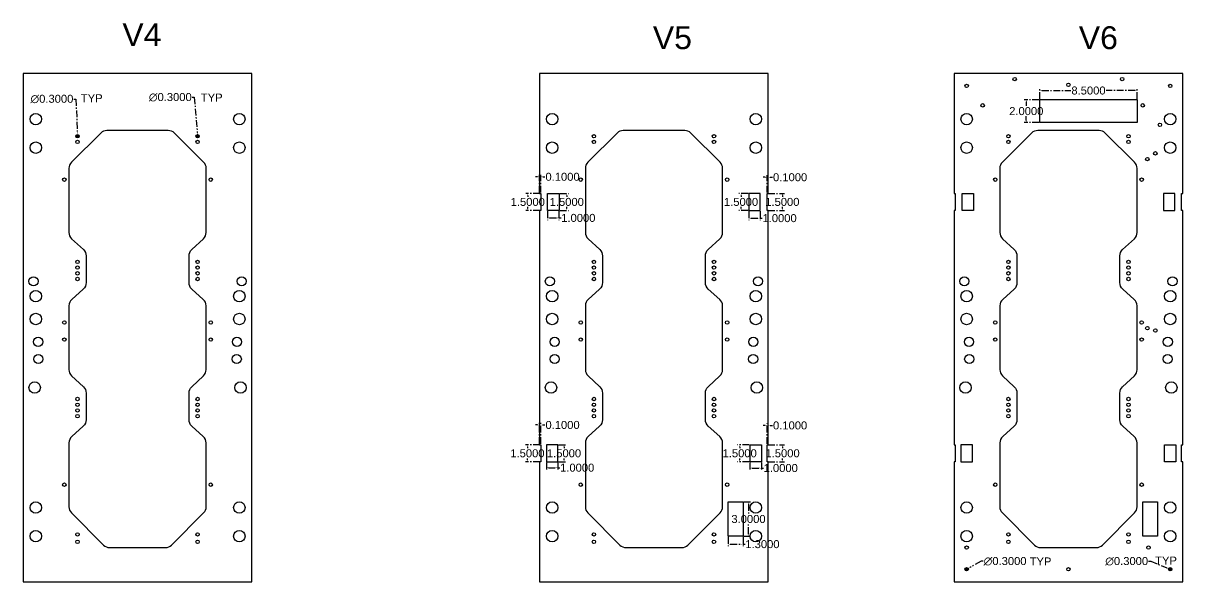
# Model space of a CAD drawing. Header units: millimetres. Extents: x 11 to 257, y 6 to 114.
# Drawn here: x 155.9 to 257.3, y 7.4 to 56.3 of the extents above; entities that cross this region are included whole.
import ezdxf

# ---------------------------------------------------------------- set-up
doc = ezdxf.new("R2010")
doc.units = ezdxf.units.MM
doc.header["$MEASUREMENT"] = 0
doc.linetypes.add('ACAD_ISO10W100', pattern=[18, 12, -3, 0, -3])
doc.layers.add('dim', color=90, linetype='ACAD_ISO10W100')
doc.layers.add('schita', color=50, linetype='Continuous')
doc.styles.get("Standard").update_dxf_attribs({"font": 'arial.ttf'})
doc.dimstyles.get("Standard").update_dxf_attribs({"dimtxt": 0.18, "dimasz": 0.18, "dimexe": 0.18, "dimexo": 0.0625, "dimgap": 0.09, "dimtad": 0, "dimtih": 1, "dimtoh": 1, "dimdec": 4, "dimzin": 0, "dimdsep": 46, "dimtxsty": 'Standard', "dimcen": 0.09, "dimadec": 0, "dimazin": 0, "dimtfac": 1, "dimtdec": 4, "dimtofl": 0, "dimtmove": 0, "dimatfit": 3, "dimfxl": 1, "dimtolj": 1, "dimtzin": 0, "dimarcsym": 0})

# ---------------------------------------------------------------- blocks, each defined once
blk = doc.blocks.new('*D23')
at = {"layer": 'Defpoints', "color": 0, "ltscale": 0.05, "transparency": 16777216}
for p in [(160.63, 46.52), (160.64, 46.22)]:
    blk.add_point(p, dxfattribs=at)
at = {"layer": 'dim', "color": 0, "lineweight": -2, "ltscale": 0.05, "transparency": 16777216}
for p, q in [((160.32, 49.63), (160.5, 49.63)), ((160.5, 49.63), (160.62, 46.7)), ((160.55, 46.37), (160.73, 46.37)), ((160.64, 46.28), (160.64, 46.46))]:
    blk.add_line(p, q, dxfattribs=at)
at = {"layer": 'dim', "color": 0, "ltscale": 0.05, "transparency": 16777216}
blk.add_solid([(160.65, 46.7), (160.59, 46.7), (160.63, 46.52)], dxfattribs=at)
at = {"layer": 'dim', "color": 0, "ltscale": 0.05, "transparency": 16777216, "insert": (158.4, 49.63), "char_height": 0.7, "attachment_point": 5}
blk.add_mtext('\\A1;∅0.3000', dxfattribs=at)
blk = doc.blocks.new('*D24')
at = {"layer": 'Defpoints', "color": 0, "ltscale": 0.05, "transparency": 16777216}
for p in [(171.13, 46.52), (171.15, 46.22)]:
    blk.add_point(p, dxfattribs=at)
at = {"layer": 'dim', "color": 0, "lineweight": -2, "ltscale": 0.05, "transparency": 16777216}
for p, q in [((170.67, 49.78), (170.85, 49.78)), ((170.85, 49.78), (171.11, 46.7)), ((171.05, 46.37), (171.23, 46.37)), ((171.14, 46.28), (171.14, 46.46))]:
    blk.add_line(p, q, dxfattribs=at)
at = {"layer": 'dim', "color": 0, "ltscale": 0.05, "transparency": 16777216}
blk.add_solid([(171.14, 46.71), (171.08, 46.7), (171.13, 46.52)], dxfattribs=at)
at = {"layer": 'dim', "color": 0, "ltscale": 0.05, "transparency": 16777216, "insert": (168.75, 49.78), "char_height": 0.7, "attachment_point": 5}
blk.add_mtext('\\A1;∅0.3000', dxfattribs=at)
blk = doc.blocks.new('*D25')
at = {"layer": 'Defpoints', "color": 0, "ltscale": 0.05, "transparency": 16777216}
for p in [(201.14, 42.82), (201.04, 41.37), (201.14, 41.37)]:
    blk.add_point(p, dxfattribs=at)
at = {"layer": 'dim', "color": 0, "lineweight": -2, "ltscale": 0.05, "transparency": 16777216}
for p, q in [((200.86, 42.82), (200.68, 42.82)), ((201.04, 41.44), (201.04, 43)), ((201.14, 41.44), (201.14, 43)), ((201.32, 42.82), (201.5, 42.82))]:
    blk.add_line(p, q, dxfattribs=at)
at = {"layer": 'dim', "color": 0, "ltscale": 0.05, "transparency": 16777216}
for points in [[(200.86, 42.85), (200.86, 42.79), (201.04, 42.82)], [(201.32, 42.85), (201.32, 42.79), (201.14, 42.82)]]:
    blk.add_solid(points, dxfattribs=at)
at = {"layer": 'dim', "color": 0, "ltscale": 0.05, "transparency": 16777216, "insert": (203.05, 42.82), "char_height": 0.7, "attachment_point": 5}
blk.add_mtext('\\A1;0.1000', dxfattribs=at)
blk = doc.blocks.new('*D26')
at = {"layer": 'Defpoints', "color": 0, "ltscale": 0.05, "transparency": 16777216}
for p in [(200.01, 41.37), (201.14, 41.37), (201.14, 39.87)]:
    blk.add_point(p, dxfattribs=at)
at = {"layer": 'dim', "color": 0, "lineweight": -2, "ltscale": 0.05, "transparency": 16777216}
for p, q in [((201.08, 41.37), (199.83, 41.37)), ((200.01, 41.19), (200.01, 41.07)), ((201.08, 39.87), (199.83, 39.87)), ((200.01, 40.05), (200.01, 40.18))]:
    blk.add_line(p, q, dxfattribs=at)
at = {"layer": 'dim', "color": 0, "ltscale": 0.05, "transparency": 16777216}
for points in [[(199.98, 41.19), (200.04, 41.19), (200.01, 41.37)], [(199.98, 40.05), (200.04, 40.05), (200.01, 39.87)]]:
    blk.add_solid(points, dxfattribs=at)
at = {"layer": 'dim', "color": 0, "ltscale": 0.05, "transparency": 16777216, "insert": (200.01, 40.62), "char_height": 0.7, "attachment_point": 5}
blk.add_mtext('\\A1;1.5000', dxfattribs=at)
blk = doc.blocks.new('*D27')
at = {"layer": 'Defpoints', "color": 0, "ltscale": 0.05, "transparency": 16777216}
for p in [(199.98, 19.37), (201.14, 19.37), (201.14, 17.87)]:
    blk.add_point(p, dxfattribs=at)
at = {"layer": 'dim', "color": 0, "lineweight": -2, "ltscale": 0.05, "transparency": 16777216}
for p, q in [((201.08, 19.37), (199.8, 19.37)), ((199.98, 19.19), (199.98, 19.07)), ((201.08, 17.87), (199.8, 17.87)), ((199.98, 18.05), (199.98, 18.18))]:
    blk.add_line(p, q, dxfattribs=at)
at = {"layer": 'dim', "color": 0, "ltscale": 0.05, "transparency": 16777216}
for points in [[(199.95, 19.19), (200.01, 19.19), (199.98, 19.37)], [(199.95, 18.05), (200.01, 18.05), (199.98, 17.87)]]:
    blk.add_solid(points, dxfattribs=at)
at = {"layer": 'dim', "color": 0, "ltscale": 0.05, "transparency": 16777216, "insert": (199.98, 18.62), "char_height": 0.7, "attachment_point": 5}
blk.add_mtext('\\A1;1.5000', dxfattribs=at)
blk = doc.blocks.new('*D28')
at = {"layer": 'Defpoints', "color": 0, "ltscale": 0.05, "transparency": 16777216}
for p in [(201.14, 21.1), (201.04, 19.37), (201.14, 19.37)]:
    blk.add_point(p, dxfattribs=at)
at = {"layer": 'dim', "color": 0, "lineweight": -2, "ltscale": 0.05, "transparency": 16777216}
for p, q in [((200.86, 21.1), (200.68, 21.1)), ((201.04, 19.44), (201.04, 21.28)), ((201.14, 19.44), (201.14, 21.28)), ((201.32, 21.1), (201.5, 21.1))]:
    blk.add_line(p, q, dxfattribs=at)
at = {"layer": 'dim', "color": 0, "ltscale": 0.05, "transparency": 16777216}
for points in [[(200.86, 21.13), (200.86, 21.07), (201.04, 21.1)], [(201.32, 21.13), (201.32, 21.07), (201.14, 21.1)]]:
    blk.add_solid(points, dxfattribs=at)
at = {"layer": 'dim', "color": 0, "ltscale": 0.05, "transparency": 16777216, "insert": (203.05, 21.1), "char_height": 0.7, "attachment_point": 5}
blk.add_mtext('\\A1;0.1000', dxfattribs=at)
blk = doc.blocks.new('*D29')
at = {"layer": 'Defpoints', "color": 0, "ltscale": 0.05, "transparency": 16777216}
for p in [(221.04, 42.78), (220.94, 41.37), (221.04, 41.37)]:
    blk.add_point(p, dxfattribs=at)
at = {"layer": 'dim', "color": 0, "lineweight": -2, "ltscale": 0.05, "transparency": 16777216}
for p, q in [((220.76, 42.78), (220.58, 42.78)), ((220.94, 41.44), (220.94, 42.96)), ((221.04, 41.44), (221.04, 42.96)), ((221.22, 42.78), (221.4, 42.78))]:
    blk.add_line(p, q, dxfattribs=at)
at = {"layer": 'dim', "color": 0, "ltscale": 0.05, "transparency": 16777216}
for points in [[(220.76, 42.81), (220.76, 42.75), (220.94, 42.78)], [(221.22, 42.81), (221.22, 42.75), (221.04, 42.78)]]:
    blk.add_solid(points, dxfattribs=at)
at = {"layer": 'dim', "color": 0, "ltscale": 0.05, "transparency": 16777216, "insert": (222.95, 42.78), "char_height": 0.7, "attachment_point": 5}
blk.add_mtext('\\A1;0.1000', dxfattribs=at)
blk = doc.blocks.new('*D30')
at = {"layer": 'Defpoints', "color": 0, "ltscale": 0.05, "transparency": 16777216}
for p in [(220.94, 41.37), (220.94, 39.87), (222.27, 39.87)]:
    blk.add_point(p, dxfattribs=at)
at = {"layer": 'dim', "color": 0, "lineweight": -2, "ltscale": 0.05, "transparency": 16777216}
for p, q in [((221.01, 41.37), (222.45, 41.37)), ((222.27, 41.19), (222.27, 41.07)), ((221.01, 39.87), (222.45, 39.87)), ((222.27, 40.05), (222.27, 40.18))]:
    blk.add_line(p, q, dxfattribs=at)
at = {"layer": 'dim', "color": 0, "ltscale": 0.05, "transparency": 16777216}
for points in [[(222.24, 41.19), (222.3, 41.19), (222.27, 41.37)], [(222.24, 40.05), (222.3, 40.05), (222.27, 39.87)]]:
    blk.add_solid(points, dxfattribs=at)
at = {"layer": 'dim', "color": 0, "ltscale": 0.05, "transparency": 16777216, "insert": (222.27, 40.62), "char_height": 0.7, "attachment_point": 5}
blk.add_mtext('\\A1;1.5000', dxfattribs=at)
blk = doc.blocks.new('*D31')
at = {"layer": 'Defpoints', "color": 0, "ltscale": 0.05, "transparency": 16777216}
for p in [(220.94, 19.37), (220.94, 17.87), (222.29, 17.87)]:
    blk.add_point(p, dxfattribs=at)
at = {"layer": 'dim', "color": 0, "lineweight": -2, "ltscale": 0.05, "transparency": 16777216}
for p, q in [((221.01, 19.37), (222.47, 19.37)), ((222.29, 19.19), (222.29, 19.07)), ((221.01, 17.87), (222.47, 17.87)), ((222.29, 18.05), (222.29, 18.18))]:
    blk.add_line(p, q, dxfattribs=at)
at = {"layer": 'dim', "color": 0, "ltscale": 0.05, "transparency": 16777216}
for points in [[(222.26, 19.19), (222.32, 19.19), (222.29, 19.37)], [(222.26, 18.05), (222.32, 18.05), (222.29, 17.87)]]:
    blk.add_solid(points, dxfattribs=at)
at = {"layer": 'dim', "color": 0, "ltscale": 0.05, "transparency": 16777216, "insert": (222.29, 18.62), "char_height": 0.7, "attachment_point": 5}
blk.add_mtext('\\A1;1.5000', dxfattribs=at)
blk = doc.blocks.new('*D32')
at = {"layer": 'Defpoints', "color": 0, "ltscale": 0.05, "transparency": 16777216}
for p in [(221.04, 21.06), (220.94, 19.37), (221.04, 19.37)]:
    blk.add_point(p, dxfattribs=at)
at = {"layer": 'dim', "color": 0, "lineweight": -2, "ltscale": 0.05, "transparency": 16777216}
for p, q in [((220.76, 21.06), (220.58, 21.06)), ((220.94, 19.44), (220.94, 21.24)), ((221.04, 19.44), (221.04, 21.24)), ((221.22, 21.06), (221.4, 21.06))]:
    blk.add_line(p, q, dxfattribs=at)
at = {"layer": 'dim', "color": 0, "ltscale": 0.05, "transparency": 16777216}
for points in [[(220.76, 21.09), (220.76, 21.03), (220.94, 21.06)], [(221.22, 21.09), (221.22, 21.03), (221.04, 21.06)]]:
    blk.add_solid(points, dxfattribs=at)
at = {"layer": 'dim', "color": 0, "ltscale": 0.05, "transparency": 16777216, "insert": (222.95, 21.06), "char_height": 0.7, "attachment_point": 5}
blk.add_mtext('\\A1;0.1000', dxfattribs=at)
blk = doc.blocks.new('*D33')
at = {"layer": 'Defpoints', "color": 0, "ltscale": 0.05, "transparency": 16777216}
for p in [(219.44, 17.87), (220.44, 17.87), (220.44, 17.33)]:
    blk.add_point(p, dxfattribs=at)
at = {"layer": 'dim', "color": 0, "lineweight": -2, "ltscale": 0.05, "transparency": 16777216}
for p, q in [((219.44, 17.81), (219.44, 17.15)), ((219.62, 17.33), (220.26, 17.33)), ((220.44, 17.81), (220.44, 17.15)), ((220.44, 17.33), (220.62, 17.33))]:
    blk.add_line(p, q, dxfattribs=at)
at = {"layer": 'dim', "color": 0, "ltscale": 0.05, "transparency": 16777216}
for points in [[(219.62, 17.36), (219.62, 17.3), (219.44, 17.33)], [(220.26, 17.36), (220.26, 17.3), (220.44, 17.33)]]:
    blk.add_solid(points, dxfattribs=at)
at = {"layer": 'dim', "color": 0, "ltscale": 0.05, "transparency": 16777216, "insert": (222.13, 17.33), "char_height": 0.7, "attachment_point": 5}
blk.add_mtext('\\A1;1.0000', dxfattribs=at)
blk = doc.blocks.new('*D34')
at = {"layer": 'Defpoints', "color": 0, "ltscale": 0.05, "transparency": 16777216}
for p in [(218.54, 19.37), (219.44, 19.37), (219.44, 17.87)]:
    blk.add_point(p, dxfattribs=at)
at = {"layer": 'dim', "color": 0, "lineweight": -2, "ltscale": 0.05, "transparency": 16777216}
for p, q in [((219.38, 19.37), (218.36, 19.37)), ((218.54, 19.19), (218.54, 19.07)), ((219.38, 17.87), (218.36, 17.87)), ((218.54, 18.05), (218.54, 18.18))]:
    blk.add_line(p, q, dxfattribs=at)
at = {"layer": 'dim', "color": 0, "ltscale": 0.05, "transparency": 16777216}
for points in [[(218.51, 19.19), (218.57, 19.19), (218.54, 19.37)], [(218.51, 18.05), (218.57, 18.05), (218.54, 17.87)]]:
    blk.add_solid(points, dxfattribs=at)
at = {"layer": 'dim', "color": 0, "ltscale": 0.05, "transparency": 16777216, "insert": (218.54, 18.62), "char_height": 0.7, "attachment_point": 5}
blk.add_mtext('\\A1;1.5000', dxfattribs=at)
blk = doc.blocks.new('*D35')
at = {"layer": 'Defpoints', "color": 0, "ltscale": 0.05, "transparency": 16777216}
for p in [(217.54, 11.37), (218.84, 11.37), (218.84, 10.67)]:
    blk.add_point(p, dxfattribs=at)
at = {"layer": 'dim', "color": 0, "lineweight": -2, "ltscale": 0.05, "transparency": 16777216}
for p, q in [((217.54, 11.31), (217.54, 10.49)), ((218.84, 11.31), (218.84, 10.49)), ((217.72, 10.67), (218.66, 10.67)), ((218.84, 10.67), (219.02, 10.67))]:
    blk.add_line(p, q, dxfattribs=at)
at = {"layer": 'dim', "color": 0, "ltscale": 0.05, "transparency": 16777216}
for points in [[(217.72, 10.7), (217.72, 10.64), (217.54, 10.67)], [(218.66, 10.7), (218.66, 10.64), (218.84, 10.67)]]:
    blk.add_solid(points, dxfattribs=at)
at = {"layer": 'dim', "color": 0, "ltscale": 0.05, "transparency": 16777216, "insert": (220.53, 10.67), "char_height": 0.7, "attachment_point": 5}
blk.add_mtext('\\A1;1.3000', dxfattribs=at)
blk = doc.blocks.new('*D36')
at = {"layer": 'Defpoints', "color": 0, "ltscale": 0.05, "transparency": 16777216}
for p in [(218.84, 14.37), (218.84, 11.37), (219.31, 11.37)]:
    blk.add_point(p, dxfattribs=at)
at = {"layer": 'dim', "color": 0, "lineweight": -2, "ltscale": 0.05, "transparency": 16777216}
for p, q in [((218.91, 14.37), (219.49, 14.37)), ((219.31, 14.19), (219.31, 13.32)), ((219.31, 11.55), (219.31, 12.43)), ((218.91, 11.37), (219.49, 11.37))]:
    blk.add_line(p, q, dxfattribs=at)
at = {"layer": 'dim', "color": 0, "ltscale": 0.05, "transparency": 16777216}
for points in [[(219.28, 14.19), (219.34, 14.19), (219.31, 14.37)], [(219.28, 11.55), (219.34, 11.55), (219.31, 11.37)]]:
    blk.add_solid(points, dxfattribs=at)
at = {"layer": 'dim', "color": 0, "ltscale": 0.05, "transparency": 16777216, "insert": (219.31, 12.87), "char_height": 0.7, "attachment_point": 5}
blk.add_mtext('\\A1;3.0000', dxfattribs=at)
blk = doc.blocks.new('*D37')
at = {"layer": 'Defpoints', "color": 0, "ltscale": 0.05, "transparency": 16777216}
for p in [(201.64, 17.87), (202.64, 17.87), (202.64, 17.36)]:
    blk.add_point(p, dxfattribs=at)
at = {"layer": 'dim', "color": 0, "lineweight": -2, "ltscale": 0.05, "transparency": 16777216}
for p, q in [((201.64, 17.81), (201.64, 17.18)), ((201.82, 17.36), (202.46, 17.36)), ((202.64, 17.81), (202.64, 17.18)), ((202.64, 17.36), (202.82, 17.36))]:
    blk.add_line(p, q, dxfattribs=at)
at = {"layer": 'dim', "color": 0, "ltscale": 0.05, "transparency": 16777216}
for points in [[(201.82, 17.39), (201.82, 17.33), (201.64, 17.36)], [(202.46, 17.39), (202.46, 17.33), (202.64, 17.36)]]:
    blk.add_solid(points, dxfattribs=at)
at = {"layer": 'dim', "color": 0, "ltscale": 0.05, "transparency": 16777216, "insert": (204.33, 17.36), "char_height": 0.7, "attachment_point": 5}
blk.add_mtext('\\A1;1.0000', dxfattribs=at)
blk = doc.blocks.new('*D38')
at = {"layer": 'Defpoints', "color": 0, "ltscale": 0.05, "transparency": 16777216}
for p in [(202.64, 19.37), (203.18, 19.37), (202.64, 17.87)]:
    blk.add_point(p, dxfattribs=at)
at = {"layer": 'dim', "color": 0, "lineweight": -2, "ltscale": 0.05, "transparency": 16777216}
for p, q in [((202.71, 19.37), (203.36, 19.37)), ((203.18, 19.19), (203.18, 19.07)), ((202.71, 17.87), (203.36, 17.87)), ((203.18, 18.05), (203.18, 18.18))]:
    blk.add_line(p, q, dxfattribs=at)
at = {"layer": 'dim', "color": 0, "ltscale": 0.05, "transparency": 16777216}
for points in [[(203.15, 19.19), (203.21, 19.19), (203.18, 19.37)], [(203.15, 18.05), (203.21, 18.05), (203.18, 17.87)]]:
    blk.add_solid(points, dxfattribs=at)
at = {"layer": 'dim', "color": 0, "ltscale": 0.05, "transparency": 16777216, "insert": (203.18, 18.62), "char_height": 0.7, "attachment_point": 5}
blk.add_mtext('\\A1;1.5000', dxfattribs=at)
blk = doc.blocks.new('*D39')
at = {"layer": 'Defpoints', "color": 0, "ltscale": 0.05, "transparency": 16777216}
for p in [(201.74, 39.87), (202.74, 39.87), (202.74, 39.22)]:
    blk.add_point(p, dxfattribs=at)
at = {"layer": 'dim', "color": 0, "lineweight": -2, "ltscale": 0.05, "transparency": 16777216}
for p, q in [((201.74, 39.81), (201.74, 39.04)), ((202.74, 39.81), (202.74, 39.04)), ((201.92, 39.22), (202.56, 39.22)), ((202.74, 39.22), (202.92, 39.22))]:
    blk.add_line(p, q, dxfattribs=at)
at = {"layer": 'dim', "color": 0, "ltscale": 0.05, "transparency": 16777216}
for points in [[(201.92, 39.25), (201.92, 39.19), (201.74, 39.22)], [(202.56, 39.25), (202.56, 39.19), (202.74, 39.22)]]:
    blk.add_solid(points, dxfattribs=at)
at = {"layer": 'dim', "color": 0, "ltscale": 0.05, "transparency": 16777216, "insert": (204.43, 39.22), "char_height": 0.7, "attachment_point": 5}
blk.add_mtext('\\A1;1.0000', dxfattribs=at)
blk = doc.blocks.new('*D40')
at = {"layer": 'Defpoints', "color": 0, "ltscale": 0.05, "transparency": 16777216}
for p in [(202.74, 41.37), (202.74, 39.87), (203.42, 39.87)]:
    blk.add_point(p, dxfattribs=at)
at = {"layer": 'dim', "color": 0, "lineweight": -2, "ltscale": 0.05, "transparency": 16777216}
for p, q in [((202.81, 41.37), (203.6, 41.37)), ((203.42, 41.19), (203.42, 41.07)), ((202.81, 39.87), (203.6, 39.87)), ((203.42, 40.05), (203.42, 40.18))]:
    blk.add_line(p, q, dxfattribs=at)
at = {"layer": 'dim', "color": 0, "ltscale": 0.05, "transparency": 16777216}
for points in [[(203.39, 41.19), (203.45, 41.19), (203.42, 41.37)], [(203.39, 40.05), (203.45, 40.05), (203.42, 39.87)]]:
    blk.add_solid(points, dxfattribs=at)
at = {"layer": 'dim', "color": 0, "ltscale": 0.05, "transparency": 16777216, "insert": (203.42, 40.62), "char_height": 0.7, "attachment_point": 5}
blk.add_mtext('\\A1;1.5000', dxfattribs=at)
blk = doc.blocks.new('*D41')
at = {"layer": 'Defpoints', "color": 0, "ltscale": 0.05, "transparency": 16777216}
for p in [(219.34, 41.37), (218.66, 39.87), (219.34, 39.87)]:
    blk.add_point(p, dxfattribs=at)
at = {"layer": 'dim', "color": 0, "lineweight": -2, "ltscale": 0.05, "transparency": 16777216}
for p, q in [((219.28, 41.37), (218.48, 41.37)), ((218.66, 41.19), (218.66, 41.07)), ((219.28, 39.87), (218.48, 39.87)), ((218.66, 40.05), (218.66, 40.18))]:
    blk.add_line(p, q, dxfattribs=at)
at = {"layer": 'dim', "color": 0, "ltscale": 0.05, "transparency": 16777216}
for points in [[(218.63, 41.19), (218.69, 41.19), (218.66, 41.37)], [(218.63, 40.05), (218.69, 40.05), (218.66, 39.87)]]:
    blk.add_solid(points, dxfattribs=at)
at = {"layer": 'dim', "color": 0, "ltscale": 0.05, "transparency": 16777216, "insert": (218.66, 40.62), "char_height": 0.7, "attachment_point": 5}
blk.add_mtext('\\A1;1.5000', dxfattribs=at)
blk = doc.blocks.new('*D42')
at = {"layer": 'Defpoints', "color": 0, "ltscale": 0.05, "transparency": 16777216}
for p in [(219.34, 39.87), (220.34, 39.87), (220.34, 39.2)]:
    blk.add_point(p, dxfattribs=at)
at = {"layer": 'dim', "color": 0, "lineweight": -2, "ltscale": 0.05, "transparency": 16777216}
for p, q in [((219.34, 39.81), (219.34, 39.02)), ((220.34, 39.81), (220.34, 39.02)), ((219.52, 39.2), (220.16, 39.2)), ((220.34, 39.2), (220.52, 39.2))]:
    blk.add_line(p, q, dxfattribs=at)
at = {"layer": 'dim', "color": 0, "ltscale": 0.05, "transparency": 16777216}
for points in [[(219.52, 39.23), (219.52, 39.17), (219.34, 39.2)], [(220.16, 39.23), (220.16, 39.17), (220.34, 39.2)]]:
    blk.add_solid(points, dxfattribs=at)
at = {"layer": 'dim', "color": 0, "ltscale": 0.05, "transparency": 16777216, "insert": (222.03, 39.2), "char_height": 0.7, "attachment_point": 5}
blk.add_mtext('\\A1;1.0000', dxfattribs=at)
blk = doc.blocks.new('*D77')
at = {"layer": 'Defpoints', "color": 0, "ltscale": 0.05, "transparency": 16777216}
for p in [(238.26, 8.4), (238.52, 8.55)]:
    blk.add_point(p, dxfattribs=at)
at = {"layer": 'dim', "color": 0, "lineweight": -2, "ltscale": 0.05, "transparency": 16777216}
for p, q in [((239.65, 9.17), (238.68, 8.63)), ((239.83, 9.17), (239.65, 9.17)), ((238.3, 8.47), (238.48, 8.47)), ((238.39, 8.38), (238.39, 8.56))]:
    blk.add_line(p, q, dxfattribs=at)
at = {"layer": 'dim', "color": 0, "ltscale": 0.05, "transparency": 16777216}
blk.add_solid([(238.66, 8.66), (238.69, 8.61), (238.52, 8.55)], dxfattribs=at)
at = {"layer": 'dim', "color": 0, "ltscale": 0.05, "transparency": 16777216, "insert": (241.75, 9.17), "char_height": 0.7, "attachment_point": 5}
blk.add_mtext('\\A1;∅0.3000', dxfattribs=at)
blk = doc.blocks.new('*D78')
at = {"layer": 'Defpoints', "color": 0, "ltscale": 0.05, "transparency": 16777216}
for p in [(256.05, 8.53), (256.33, 8.42)]:
    blk.add_point(p, dxfattribs=at)
at = {"layer": 'dim', "color": 0, "lineweight": -2, "ltscale": 0.05, "transparency": 16777216}
for p, q in [((254.3, 9.17), (254.48, 9.17)), ((254.48, 9.17), (255.88, 8.6)), ((256.1, 8.47), (256.28, 8.47)), ((256.19, 8.38), (256.19, 8.56))]:
    blk.add_line(p, q, dxfattribs=at)
at = {"layer": 'dim', "color": 0, "ltscale": 0.05, "transparency": 16777216}
blk.add_solid([(255.89, 8.63), (255.87, 8.57), (256.05, 8.53)], dxfattribs=at)
at = {"layer": 'dim', "color": 0, "ltscale": 0.05, "transparency": 16777216, "insert": (252.38, 9.17), "char_height": 0.7, "attachment_point": 5}
blk.add_mtext('\\A1;∅0.3000', dxfattribs=at)
blk = doc.blocks.new('*D79')
at = {"layer": 'Defpoints', "color": 0, "ltscale": 0.05, "transparency": 16777216}
for p in [(244.79, 49.57), (243.6, 47.57), (244.79, 47.57)]:
    blk.add_point(p, dxfattribs=at)
at = {"layer": 'dim', "color": 0, "lineweight": -2, "ltscale": 0.05, "transparency": 16777216}
for p, q in [((244.73, 49.57), (243.42, 49.57)), ((243.6, 49.39), (243.6, 49.02)), ((243.6, 47.75), (243.6, 48.13)), ((244.73, 47.57), (243.42, 47.57))]:
    blk.add_line(p, q, dxfattribs=at)
at = {"layer": 'dim', "color": 0, "ltscale": 0.05, "transparency": 16777216}
for points in [[(243.57, 49.39), (243.63, 49.39), (243.6, 49.57)], [(243.57, 47.75), (243.63, 47.75), (243.6, 47.57)]]:
    blk.add_solid(points, dxfattribs=at)
at = {"layer": 'dim', "color": 0, "ltscale": 0.05, "transparency": 16777216, "insert": (243.6, 48.57), "char_height": 0.7, "attachment_point": 5}
blk.add_mtext('\\A1;2.0000', dxfattribs=at)
blk = doc.blocks.new('*D76')
at = {"layer": 'Defpoints', "color": 0, "ltscale": 0.05, "transparency": 16777216}
for p in [(253.29, 50.37), (244.79, 49.57), (253.29, 49.57)]:
    blk.add_point(p, dxfattribs=at)
at = {"layer": 'dim', "color": 0, "lineweight": -2, "ltscale": 0.05, "transparency": 16777216}
for p, q in [((244.79, 49.64), (244.79, 50.55)), ((244.97, 50.37), (247.5, 50.37)), ((253.11, 50.37), (250.58, 50.37)), ((253.29, 49.64), (253.29, 50.55))]:
    blk.add_line(p, q, dxfattribs=at)
at = {"layer": 'dim', "color": 0, "ltscale": 0.05, "transparency": 16777216}
for points in [[(244.97, 50.4), (244.97, 50.34), (244.79, 50.37)], [(253.11, 50.4), (253.11, 50.34), (253.29, 50.37)]]:
    blk.add_solid(points, dxfattribs=at)
at = {"layer": 'dim', "color": 0, "ltscale": 0.05, "transparency": 16777216, "insert": (249.04, 50.37), "char_height": 0.7, "attachment_point": 5}
blk.add_mtext('\\A1;8.5000', dxfattribs=at)

msp = doc.modelspace()

# ---------------------------------------------------------------- linework, layer by layer
at = {"layer": 'schita', "ltscale": 0.05}
for points in [[(155.88836, 39.87403), (155.88836, 19.37403), (155.88836, 17.87403), (155.88836, 7.37403), (175.88836, 7.37403), (175.88836, 17.87403), (175.88836, 19.37403), (175.88836, 39.87403), (175.88836, 41.37403), (175.88836, 51.87403), (155.88836, 51.87403), (155.88836, 41.37403)], [(201.04368, 51.87403), (201.04368, 41.37403), (201.14368, 41.37403), (201.14368, 39.87403), (201.04368, 39.87403), (201.04368, 19.37403), (201.14368, 19.37403), (201.14368, 17.87403), (201.04368, 17.87403), (201.04368, 7.37403), (221.04368, 7.37403), (221.04368, 17.87403), (220.94368, 17.87403), (220.94368, 19.37403), (221.04368, 19.37403), (221.04368, 39.87403), (220.94368, 39.87403), (220.94368, 41.37403), (221.04368, 41.37403), (221.04368, 51.87403)], [(237.28809, 51.87403), (237.28809, 41.37403), (237.38809, 41.37403), (237.38809, 39.87403), (237.28809, 39.87403), (237.28809, 19.37403), (237.38809, 19.37403), (237.38809, 17.87403), (237.28809, 17.87403), (237.28809, 7.37403), (257.28809, 7.37403), (257.28809, 17.87403), (257.18809, 17.87403), (257.18809, 19.37403), (257.28809, 19.37403), (257.28809, 39.87403), (257.18809, 39.87403), (257.18809, 41.37403), (257.28809, 41.37403), (257.28809, 51.87403)], [(244.78809, 47.57403), (244.78809, 49.57403), (253.28809, 49.57403), (253.28809, 47.57403)], [(201.74368, 41.37403), (202.74368, 41.37403), (202.74368, 39.87403), (201.74368, 39.87403)], [(220.34368, 41.37403), (219.34368, 41.37403), (219.34368, 39.87403), (220.34368, 39.87403)], [(237.98809, 41.37403), (238.98809, 41.37403), (238.98809, 39.87403), (237.98809, 39.87403)], [(256.58809, 41.37403), (255.58809, 41.37403), (255.58809, 39.87403), (256.58809, 39.87403)], [(202.64368, 17.87403), (202.64368, 19.37403), (201.64368, 19.37403), (201.64368, 17.87403)], [(219.44368, 17.87403), (219.44368, 19.37403), (220.44368, 19.37403), (220.44368, 17.87403)], [(238.88809, 17.87403), (238.88809, 19.37403), (237.88809, 19.37403), (237.88809, 17.87403)], [(255.68809, 17.87403), (255.68809, 19.37403), (256.68809, 19.37403), (256.68809, 17.87403)], [(217.54368, 14.37403), (218.84368, 14.37403), (218.84368, 11.37403), (217.54368, 11.37403)], [(253.78809, 14.37403), (255.08809, 14.37403), (255.08809, 11.37403), (253.78809, 11.37403)]]:
    msp.add_lwpolyline(points, close=True, dxfattribs=at)
for points in [[(165.88836, 10.37403), (168.3277, 10.37403, 0.198912367), (168.85803, 10.5937), (171.66869, 13.40436, 0.198912367), (171.88836, 13.93469), (171.88836, 19.54001, 0.212614879), (171.64008, 20.09748), (170.63664, 21.00058, -0.212614879), (170.38836, 21.55805), (170.38836, 23.89812, -0.207886199), (170.62662, 24.44641), (171.6501, 25.40165, 0.207886199), (171.88836, 25.94995), (171.88836, 31.54001, 0.212614879), (171.64008, 32.09748), (170.63664, 33.00058, -0.212614879), (170.38836, 33.55805), (170.38836, 35.89812, -0.207886199), (170.62662, 36.44641), (171.6501, 37.40165, 0.207886199), (171.88836, 37.94995), (171.88836, 43.56337, 0.198912367), (171.66869, 44.0937), (169.10803, 46.65436, 0.198912367), (168.5777, 46.87403), (165.88836, 46.87403), (163.19902, 46.87403, 0.198912367), (162.66869, 46.65436), (160.10803, 44.0937, 0.198912367), (159.88836, 43.56337), (159.88836, 37.94995, 0.207886199), (160.12662, 37.40165), (161.1501, 36.44641, -0.207886199), (161.38836, 35.89812), (161.38836, 33.55805, -0.212614879), (161.14008, 33.00058), (160.13664, 32.09748, 0.212614879), (159.88836, 31.54001), (159.88836, 25.94995, 0.207886199), (160.12662, 25.40165), (161.1501, 24.44641, -0.207886199), (161.38836, 23.89812), (161.38836, 21.55805, -0.212614879), (161.14008, 21.00058), (160.13664, 20.09748, 0.212614879), (159.88836, 19.54001), (159.88836, 13.93469, 0.198912367), (160.10803, 13.40436), (162.91869, 10.5937, 0.198912367), (163.44902, 10.37403)], [(211.04368, 10.37403), (213.48302, 10.37403, 0.198912367), (214.01335, 10.5937), (216.82401, 13.40436, 0.198912367), (217.04368, 13.93469), (217.04368, 19.54001, 0.212614879), (216.79541, 20.09748), (215.79196, 21.00058, -0.212614879), (215.54368, 21.55805), (215.54368, 23.89812, -0.207886199), (215.78195, 24.44641), (216.80542, 25.40165, 0.207886199), (217.04368, 25.94995), (217.04368, 31.54001, 0.212614879), (216.79541, 32.09748), (215.79196, 33.00058, -0.212614879), (215.54368, 33.55805), (215.54368, 35.89812, -0.207886199), (215.78195, 36.44641), (216.80542, 37.40165, 0.207886199), (217.04368, 37.94995), (217.04368, 43.56337, 0.198912367), (216.82401, 44.0937), (214.26335, 46.65436, 0.198912367), (213.73302, 46.87403), (211.04368, 46.87403), (208.35434, 46.87403, 0.198912367), (207.82401, 46.65436), (205.26335, 44.0937, 0.198912367), (205.04368, 43.56337), (205.04368, 37.94995, 0.207886199), (205.28195, 37.40165), (206.30542, 36.44641, -0.207886199), (206.54368, 35.89812), (206.54368, 33.55805, -0.212614879), (206.29541, 33.00058), (205.29196, 32.09748, 0.212614879), (205.04368, 31.54001), (205.04368, 25.94995, 0.207886199), (205.28195, 25.40165), (206.30542, 24.44641, -0.207886199), (206.54368, 23.89812), (206.54368, 21.55805, -0.212614879), (206.29541, 21.00058), (205.29196, 20.09748, 0.212614879), (205.04368, 19.54001), (205.04368, 13.93469, 0.198912367), (205.26335, 13.40436), (208.07401, 10.5937, 0.198912367), (208.60434, 10.37403)], [(247.28809, 10.37403), (249.72743, 10.37403, 0.198912367), (250.25776, 10.5937), (253.06842, 13.40436, 0.198912367), (253.28809, 13.93469), (253.28809, 19.54001, 0.212614879), (253.03982, 20.09748), (252.03637, 21.00058, -0.212614879), (251.78809, 21.55805), (251.78809, 23.89812, -0.207886199), (252.02635, 24.44641), (253.04983, 25.40165, 0.207886199), (253.28809, 25.94995), (253.28809, 31.54001, 0.212614879), (253.03982, 32.09748), (252.03637, 33.00058, -0.212614879), (251.78809, 33.55805), (251.78809, 35.89812, -0.207886199), (252.02635, 36.44641), (253.04983, 37.40165, 0.207886199), (253.28809, 37.94995), (253.28809, 43.56337, 0.198912367), (253.06842, 44.0937), (250.50776, 46.65436, 0.198912367), (249.97743, 46.87403), (247.28809, 46.87403), (244.59875, 46.87403, 0.198912367), (244.06842, 46.65436), (241.50776, 44.0937, 0.198912367), (241.28809, 43.56337), (241.28809, 37.94995, 0.207886199), (241.52635, 37.40165), (242.54983, 36.44641, -0.207886199), (242.78809, 35.89812), (242.78809, 33.55805, -0.212614879), (242.53982, 33.00058), (241.53637, 32.09748, 0.212614879), (241.28809, 31.54001), (241.28809, 25.94995, 0.207886199), (241.52635, 25.40165), (242.54983, 24.44641, -0.207886199), (242.78809, 23.89812), (242.78809, 21.55805, -0.212614879), (242.53982, 21.00058), (241.53637, 20.09748, 0.212614879), (241.28809, 19.54001), (241.28809, 13.93469, 0.198912367), (241.50776, 13.40436), (244.31842, 10.5937, 0.198912367), (244.84875, 10.37403)]]:
    msp.add_lwpolyline(points, format="xyb", close=True, dxfattribs=at)
for centre, radius in [((238.38809, 50.77403), 0.15), ((242.58809, 51.37403), 0.15), ((247.28809, 50.87403), 0.15), ((251.98809, 51.37403), 0.15), ((256.18809, 50.77403), 0.15), ((239.78809, 49.07403), 0.15), ((253.78809, 49.07403), 0.15), ((156.98836, 47.87403), 0.5), ((174.78836, 47.87403), 0.5), ((202.14368, 47.87403), 0.5), ((219.94368, 47.87403), 0.5), ((238.38809, 47.87403), 0.5), ((256.18809, 47.87403), 0.5), ((255.28809, 47.37403), 0.15), ((156.98836, 45.37403), 0.5), ((160.63836, 46.37403), 0.15), ((160.63836, 45.87403), 0.15), ((171.13836, 46.37403), 0.15), ((171.13836, 45.87403), 0.15), ((174.78836, 45.37403), 0.5), ((202.14368, 45.37403), 0.5), ((205.79368, 46.37403), 0.15), ((205.79368, 45.87403), 0.15), ((216.29368, 46.37403), 0.15), ((216.29368, 45.87403), 0.15), ((219.94368, 45.37403), 0.5), ((238.38809, 45.37403), 0.5), ((242.03809, 46.37403), 0.15), ((242.03809, 45.87403), 0.15), ((252.53809, 46.37403), 0.15), ((252.53809, 45.87403), 0.15), ((256.18809, 45.37403), 0.5), ((254.88809, 44.87403), 0.15), ((254.18809, 44.37403), 0.15), ((159.48836, 42.57403), 0.15), ((172.28836, 42.57403), 0.15), ((204.64368, 42.57403), 0.15), ((217.44368, 42.57403), 0.15), ((240.88809, 42.57403), 0.15), ((253.68809, 42.57403), 0.15), ((160.63836, 35.37403), 0.15), ((171.13836, 35.37403), 0.15), ((205.79368, 35.37403), 0.15), ((216.29368, 35.37403), 0.15), ((242.03809, 35.37403), 0.15), ((252.53809, 35.37403), 0.15), ((160.63836, 34.87403), 0.15), ((160.63836, 34.37403), 0.15), ((171.13836, 34.87403), 0.15), ((171.13836, 34.37403), 0.15), ((205.79368, 34.87403), 0.15), ((205.79368, 34.37403), 0.15), ((216.29368, 34.87403), 0.15), ((216.29368, 34.37403), 0.15), ((242.03809, 34.87403), 0.15), ((242.03809, 34.37403), 0.15), ((252.53809, 34.87403), 0.15), ((252.53809, 34.37403), 0.15), ((156.78836, 33.67403), 0.4), ((160.63836, 33.87403), 0.15), ((171.13836, 33.87403), 0.15), ((174.98836, 33.67403), 0.4), ((201.94368, 33.67403), 0.4), ((205.79368, 33.87403), 0.15), ((216.29368, 33.87403), 0.15), ((220.14368, 33.67403), 0.4), ((238.18809, 33.67403), 0.4), ((242.03809, 33.87403), 0.15), ((252.53809, 33.87403), 0.15), ((256.38809, 33.67403), 0.4), ((156.98836, 32.37403), 0.5), ((174.78836, 32.37403), 0.5), ((202.14368, 32.37403), 0.5), ((219.94368, 32.37403), 0.5), ((238.38809, 32.37403), 0.5), ((256.18809, 32.37403), 0.5), ((156.98836, 30.37403), 0.5), ((174.78836, 30.37403), 0.5), ((202.14368, 30.37403), 0.5), ((219.94368, 30.37403), 0.5), ((238.38809, 30.37403), 0.5), ((256.18809, 30.37403), 0.5), ((159.48836, 30.07403), 0.15), ((172.28836, 30.07403), 0.15), ((204.64368, 30.07403), 0.15), ((217.44368, 30.07403), 0.15), ((240.88809, 30.07403), 0.15), ((253.68809, 30.07403), 0.15), ((254.18809, 29.57403), 0.15), ((254.88809, 29.37403), 0.15), ((157.19959, 28.37498), 0.4), ((159.48836, 28.57403), 0.15), ((172.28836, 28.57403), 0.15), ((174.57713, 28.37498), 0.4), ((202.35491, 28.37498), 0.4), ((204.64368, 28.57403), 0.15), ((217.44368, 28.57403), 0.15), ((219.73246, 28.37498), 0.4), ((238.59932, 28.37498), 0.4), ((240.88809, 28.57403), 0.15), ((253.68809, 28.57403), 0.15), ((255.97687, 28.37498), 0.4), ((157.21307, 26.87504), 0.4), ((174.56365, 26.87504), 0.4), ((202.36839, 26.87504), 0.4), ((219.71897, 26.87504), 0.4), ((238.6128, 26.87504), 0.4), ((255.96338, 26.87504), 0.4), ((156.88836, 24.37403), 0.5), ((174.88836, 24.37403), 0.5), ((202.04368, 24.37403), 0.5), ((220.04368, 24.37403), 0.5), ((238.28809, 24.37403), 0.5), ((256.28809, 24.37403), 0.5), ((160.63836, 23.37403), 0.15), ((171.13836, 23.37403), 0.15), ((205.79368, 23.37403), 0.15), ((216.29368, 23.37403), 0.15), ((242.03809, 23.37403), 0.15), ((252.53809, 23.37403), 0.15), ((160.63836, 22.87403), 0.15), ((160.63836, 22.37403), 0.15), ((171.13836, 22.87403), 0.15), ((171.13836, 22.37403), 0.15), ((205.79368, 22.87403), 0.15), ((205.79368, 22.37403), 0.15), ((216.29368, 22.87403), 0.15), ((216.29368, 22.37403), 0.15), ((242.03809, 22.87403), 0.15), ((242.03809, 22.37403), 0.15), ((252.53809, 22.87403), 0.15), ((252.53809, 22.37403), 0.15), ((160.63836, 21.87403), 0.15), ((171.13836, 21.87403), 0.15), ((205.79368, 21.87403), 0.15), ((216.29368, 21.87403), 0.15), ((242.03809, 21.87403), 0.15), ((252.53809, 21.87403), 0.15), ((159.48836, 15.87403), 0.15), ((172.28836, 15.87403), 0.15), ((204.64368, 15.87403), 0.15), ((217.44368, 15.87403), 0.15), ((240.88809, 15.87403), 0.15), ((253.68809, 15.87403), 0.15), ((156.98836, 13.87403), 0.5), ((174.78836, 13.87403), 0.5), ((202.14368, 13.87403), 0.5), ((219.94368, 13.87403), 0.5), ((238.38809, 13.87403), 0.5), ((256.18809, 13.87403), 0.5), ((156.98836, 11.37403), 0.5), ((160.63836, 11.52403), 0.15), ((171.13836, 11.52403), 0.15), ((174.78836, 11.37403), 0.5), ((202.14368, 11.37403), 0.5), ((205.79368, 11.52403), 0.15), ((216.29368, 11.52403), 0.15), ((219.94368, 11.37403), 0.5), ((238.38809, 11.37403), 0.5), ((242.03809, 11.52403), 0.15), ((252.53809, 11.52403), 0.15), ((256.18809, 11.37403), 0.5), ((160.63836, 10.87403), 0.15), ((171.13836, 10.87403), 0.15), ((205.79368, 10.87403), 0.15), ((216.29368, 10.87403), 0.15), ((238.38809, 10.37403), 0.15), ((242.03809, 10.87403), 0.15), ((252.53809, 10.87403), 0.15), ((254.28809, 10.37403), 0.15), ((238.38809, 8.47403), 0.15), ((256.18809, 8.47403), 0.15)]:
    msp.add_circle(centre, radius, dxfattribs=at)
at = {"layer": 'schita', "ltscale": 0.005}
msp.add_circle((247.28809, 8.47403), 0.15, dxfattribs=at)

# ---------------------------------------------------------------- texts
at = {"layer": 'dim', "ltscale": 0.05}
for p in [(160.93367, 49.34666), (171.42587, 49.4041), (243.89763, 8.80773), (254.87082, 8.88489)]:
    msp.add_text('TYP', height=0.7, dxfattribs=at).set_placement(p)
at = {"layer": 'schita', "ltscale": 0.05, "insert": (164.56109, 56.26837), "char_height": 2, "attachment_point": 1}
msp.add_mtext_dynamic_manual_height_columns('V4', width=2, gutter_width=1, heights=[0.27163], dxfattribs=at)
at = {"layer": 'schita', "ltscale": 0.05}
note = msp.add_mtext_dynamic_manual_height_columns('V5\\P', width=0.9034193, gutter_width=1, heights=[0.27163, 0], dxfattribs=dict(at, insert=(209.04459, 55.99674), char_height=2, attachment_point=1))
note = msp.add_mtext_dynamic_manual_height_columns('V6\\P', width=0.9034193, gutter_width=1, heights=[0.27163, 0], dxfattribs=dict(at, insert=(246.29071, 55.99674), char_height=2, attachment_point=1))

# ---------------------------------------------------------------- dimensions: what is measured, and where the dimension line sits
at = {"layer": 'dim', "ltscale": 0.05}
for base, p1, p2, picture, middle in [((253.28809, 50.36573), (244.78809, 49.57403), (253.28809, 49.57403), '*D76', (249.03809, 50.36573)), ((202.74368, 39.21806), (201.74368, 39.87403), (202.74368, 39.87403), '*D39', (204.43255, 39.21806)), ((220.34368, 39.20041), (219.34368, 39.87403), (220.34368, 39.87403), '*D42', (222.03255, 39.20041)), ((221.04368, 21.0587), (220.94368, 19.37403), (221.04368, 19.37403), '*D32', (222.94549, 21.0587)), ((202.64368, 17.35997), (201.64368, 17.87403), (202.64368, 17.87403), '*D37', (204.33255, 17.35997)), ((220.44368, 17.33438), (219.44368, 17.87403), (220.44368, 17.87403), '*D33', (222.13255, 17.33438)), ((218.84368, 10.6742), (217.54368, 11.37403), (218.84368, 11.37403), '*D35', (220.53255, 10.6742))]:
    dim = msp.add_linear_dim(base=base, p1=p1, p2=p2, dimstyle='Standard', override={"dimtxt": 0.7}, dxfattribs=at)
    dim.commit()
    dim.dimension.update_dxf_attribs({"geometry": picture, "text_midpoint": middle})
for p1, p2, picture, middle in [((160.64461, 46.22416), (160.63211, 46.5239), '*D23', (158.39988, 49.63389)), ((171.15098, 46.22456), (171.12574, 46.5235), '*D24', (168.74835, 49.77751)), ((238.2569, 8.40131), (238.51928, 8.54676), '*D77', (241.7479, 9.17094)), ((256.32695, 8.4173), (256.04923, 8.53076), '*D78', (252.37958, 9.17094))]:
    dim = msp.add_diameter_dim_2p(p1=p1, p2=p2, dimstyle='Standard', override={"dimtxt": 0.7}, dxfattribs=at)
    dim.commit()
    dim.dimension.update_dxf_attribs({"geometry": picture, "text_midpoint": middle, "dimtype": 163})
for base, p1, p2, picture, middle in [((243.59738, 47.57403), (244.78809, 49.57403), (244.78809, 47.57403), '*D79', (243.59738, 48.57403)), ((203.42067, 39.87403), (202.74368, 41.37403), (202.74368, 39.87403), '*D40', (203.42067, 40.62403)), ((218.66484, 39.87403), (219.34368, 41.37403), (219.34368, 39.87403), '*D41', (218.66484, 40.62403)), ((199.97846, 19.37403), (201.14368, 17.87403), (201.14368, 19.37403), '*D27', (199.97846, 18.62403)), ((203.18405, 19.37403), (202.64368, 17.87403), (202.64368, 19.37403), '*D38', (203.18405, 18.62403)), ((218.53828, 19.37403), (219.44368, 17.87403), (219.44368, 19.37403), '*D34', (218.53828, 18.62403)), ((222.28734, 17.87403), (220.94368, 19.37403), (220.94368, 17.87403), '*D31', (222.28734, 18.62403)), ((219.30826, 11.37403), (218.84368, 14.37403), (218.84368, 11.37403), '*D36', (219.30826, 12.87403))]:
    dim = msp.add_linear_dim(base=base, p1=p1, p2=p2, angle=90, dimstyle='Standard', override={"dimtxt": 0.7}, dxfattribs=at)
    dim.commit()
    dim.dimension.update_dxf_attribs({"geometry": picture, "text_midpoint": middle})
for base, p1, p2, picture, middle in [((201.14368, 42.81805), (201.04368, 41.37403), (201.14368, 41.37403), '*D25', (203.04549, 42.81805)), ((221.04368, 42.77574), (220.94368, 41.37403), (221.04368, 41.37403), '*D29', (222.94549, 42.77574)), ((201.14368, 21.09508), (201.04368, 19.37403), (201.14368, 19.37403), '*D28', (203.04549, 21.09508))]:
    dim = msp.add_linear_dim(base=base, p1=p1, p2=p2, dimstyle='Standard', override={"dimtxt": 0.7}, dxfattribs=at)
    dim.commit()
    dim.dimension.update_dxf_attribs({"geometry": picture, "text_midpoint": middle, "dimtype": 160})
for base, p1, p2, picture, middle in [((200.00775, 41.37403), (201.14368, 39.87403), (201.14368, 41.37403), '*D26', (200.00775, 40.62403)), ((222.26763, 39.87403), (220.94368, 41.37403), (220.94368, 39.87403), '*D30', (222.26763, 40.62403))]:
    dim = msp.add_linear_dim(base=base, p1=p1, p2=p2, angle=90, dimstyle='Standard', override={"dimtxt": 0.7}, dxfattribs=at)
    dim.commit()
    dim.dimension.update_dxf_attribs({"geometry": picture, "text_midpoint": middle, "dimtype": 160})

doc.saveas('drawing.dxf')
